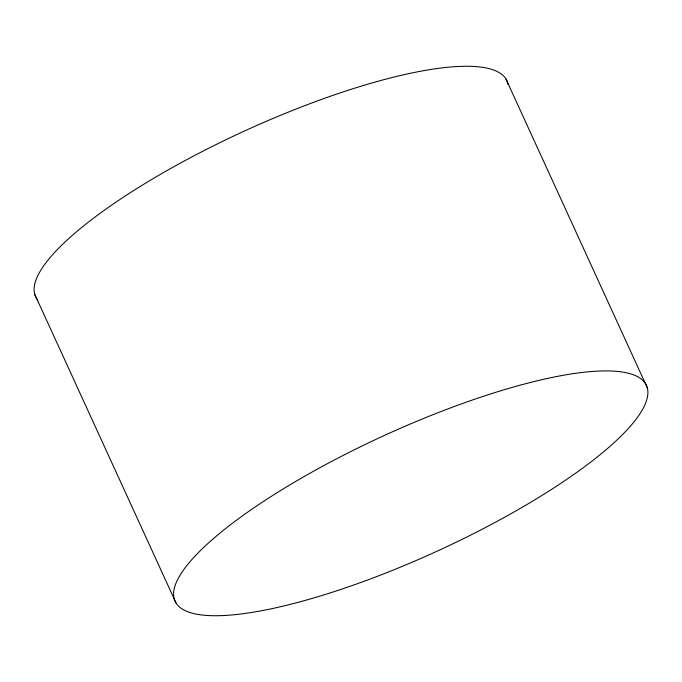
<?xml version="1.0" encoding="UTF-8"?>
<svg xmlns="http://www.w3.org/2000/svg" width="682" height="682" viewBox="0 0 682 682"><rect width="100%" height="100%" fill="white"/><g stroke="black" fill="none" stroke-linecap="round" stroke-linejoin="round"><path stroke-width="1.02" d="M505.873 78.822L647.227 387.598A259.211 63.588 -24.6 0 1 307.957 599.623A259.211 63.588 -24.6 0 1 277.028 492.736A259.211 63.588 -24.6 0 1 647.227 387.598M34.773 294.402L176.126 603.178M37.732 300.029A259.211 63.588 -24.6 0 1 244.983 130.782A259.211 63.588 -24.6 0 1 508.167 84.764"/></g></svg>
